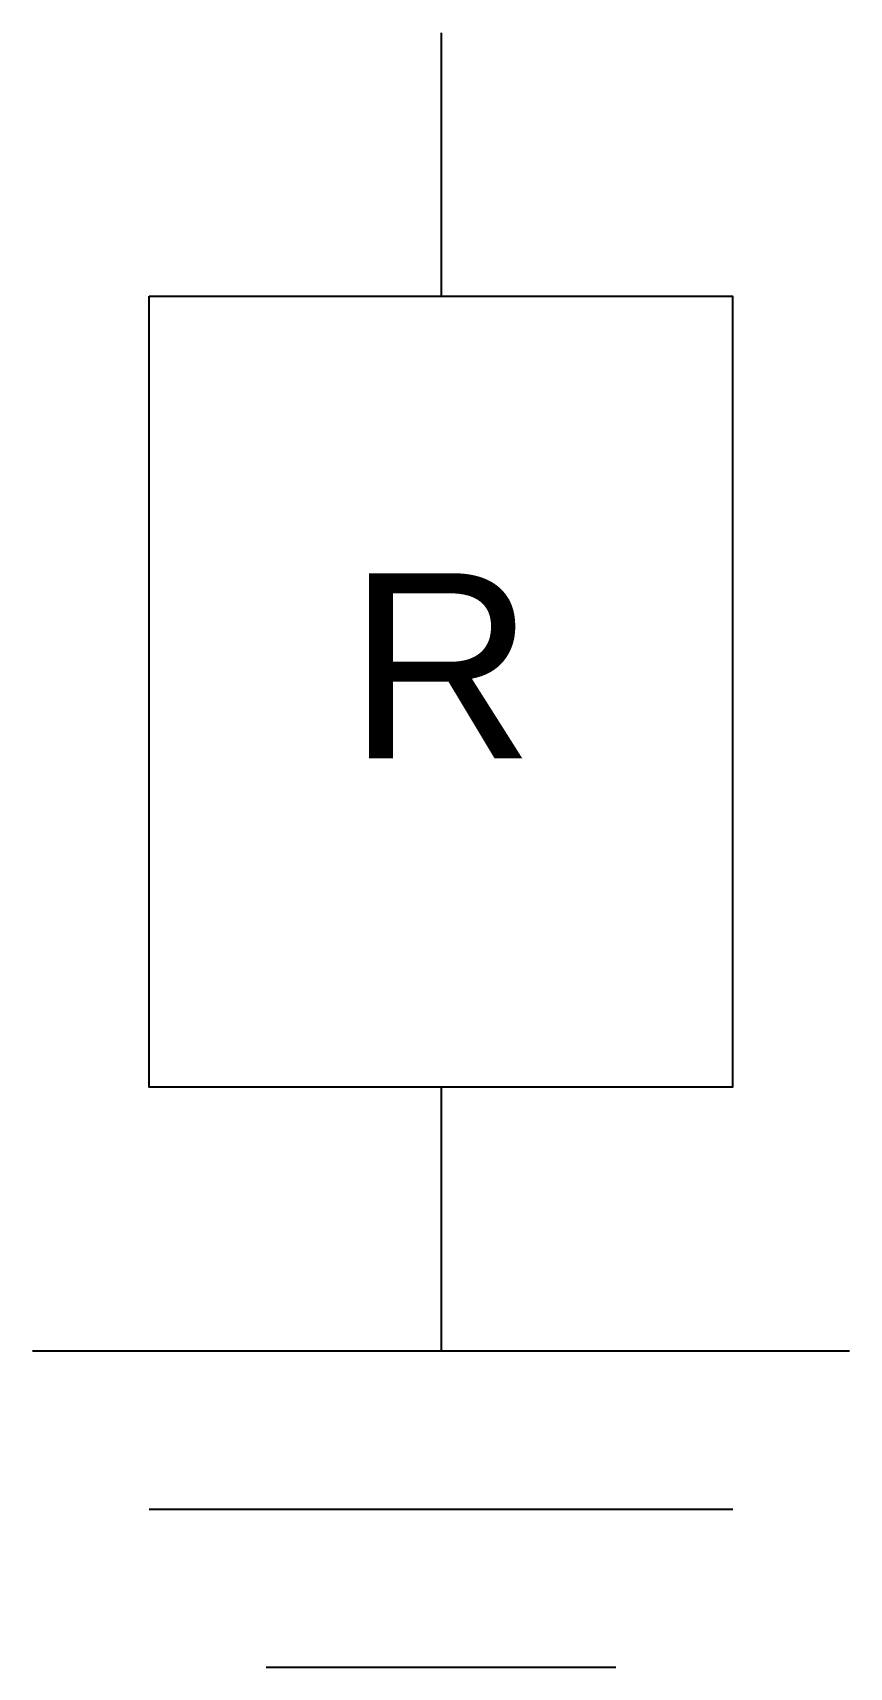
# Model space of a CAD drawing. Header units: millimetres. Extents: x -3.8 to 3.8, y -15 to 0.
import ezdxf
from ezdxf.enums import TextEntityAlignment as Align

# ---------------------------------------------------------------- set-up
doc = ezdxf.new("R2010")
doc.units = ezdxf.units.MM
doc.layers.get('0').update_dxf_attribs({"linetype": 'CONTINUOUS'})
doc.styles.add('ARIAL', font='arial.ttf')

# ---------------------------------------------------------------- blocks, each defined once
blk = doc.blocks.new('291_E_MV_SLD_IEC60617_neutral_earthing_resistor')
at = {"true_color": 0x0000ff}
for p, q in [((0, 0), (0, -2.419)), ((0, -9.677), (0, -12.097)), ((-3.75, -12.097), (3.75, -12.097)), ((-2.679, -13.548), (2.679, -13.548)), ((-1.607, -15), (1.607, -15))]:
    blk.add_line(p, q, dxfattribs=at)
blk.add_lwpolyline([(-2.679, -2.419), (2.678, -2.419), (2.678, -9.677), (-2.679, -9.677)], close=True, dxfattribs=at)
at = {"true_color": 0x0000ff, "style": 'ARIAL'}
blk.add_text('R', height=1.7, dxfattribs=at).set_placement((0, -6.66), align=Align.CENTER)
blk.add_attdef('TAG', text='', height=2.5, dxfattribs=at).set_placement((-5.75, -2.2), align=Align.RIGHT)
at = {"color": 7, "style": 'ARIAL'}
for tag, p in [('RESISTANCE', (-5.75, -9)), ('CURRENT', (-5.75, -12)), ('TIME', (-5.75, -15)), ('MANUFACTURER', (-5.75, -18))]:
    blk.add_attdef(tag, text='', height=1.7, dxfattribs=at).set_placement(p, align=Align.RIGHT)

msp = doc.modelspace()

# ---------------------------------------------------------------- block references
msp.add_blockref('291_E_MV_SLD_IEC60617_neutral_earthing_resistor', (0, 0))

doc.saveas('drawing.dxf')
